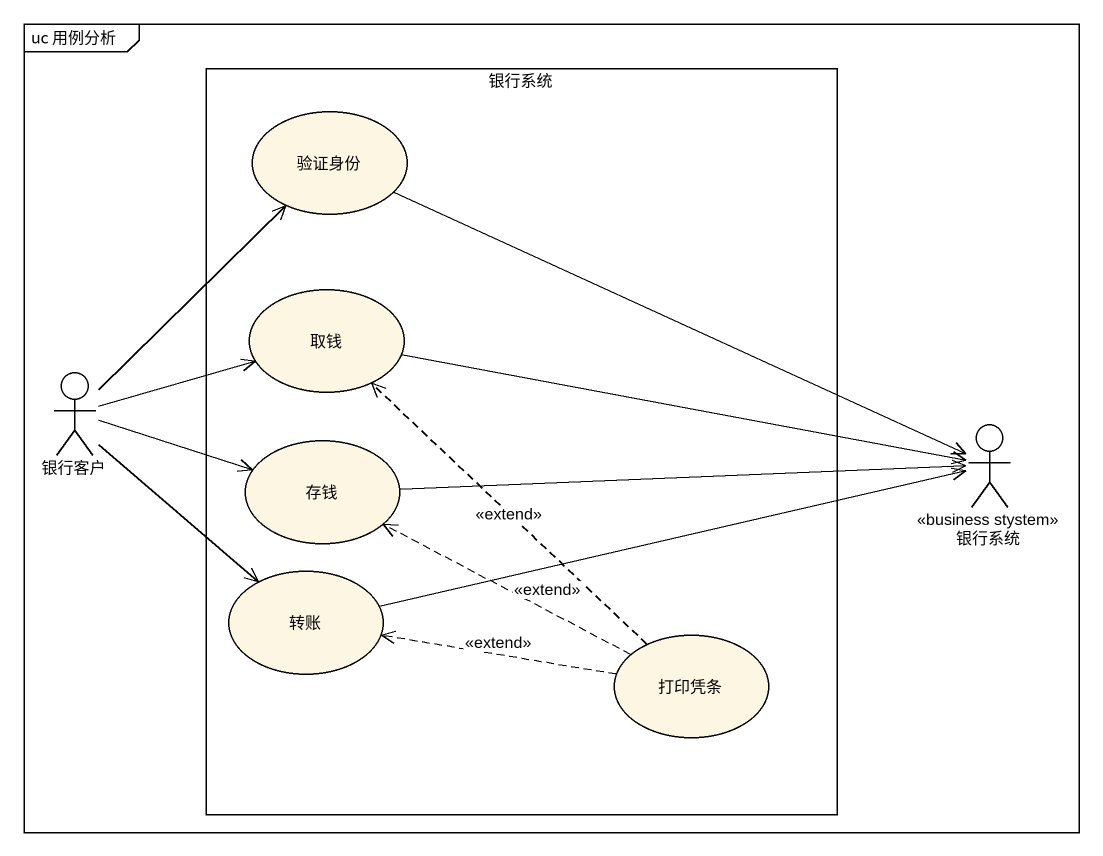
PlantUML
@startuml
mainframe uc 用例分析
rectangle 银行系统 {
  usecase 验证身份
  usecase 取钱
  usecase 存钱
  usecase 转账
  usecase 打印凭条
}
actor 银行客户
actor "银行系统" as 银行系统_2 <<business stystem>>
验证身份 -right-> 银行系统_2
取钱 -right-> 银行系统_2
银行客户 -up-> 验证身份
银行客户 -right-> 取钱
银行客户 -right-> 存钱
银行客户 --> 转账
存钱 -right-> 银行系统_2
转账 -right-> 银行系统_2
打印凭条 .up.> 取钱 : <<extend>>
打印凭条 .left.> 存钱 : <<extend>>
打印凭条 .left.> 转账 : <<extend>>
@enduml
